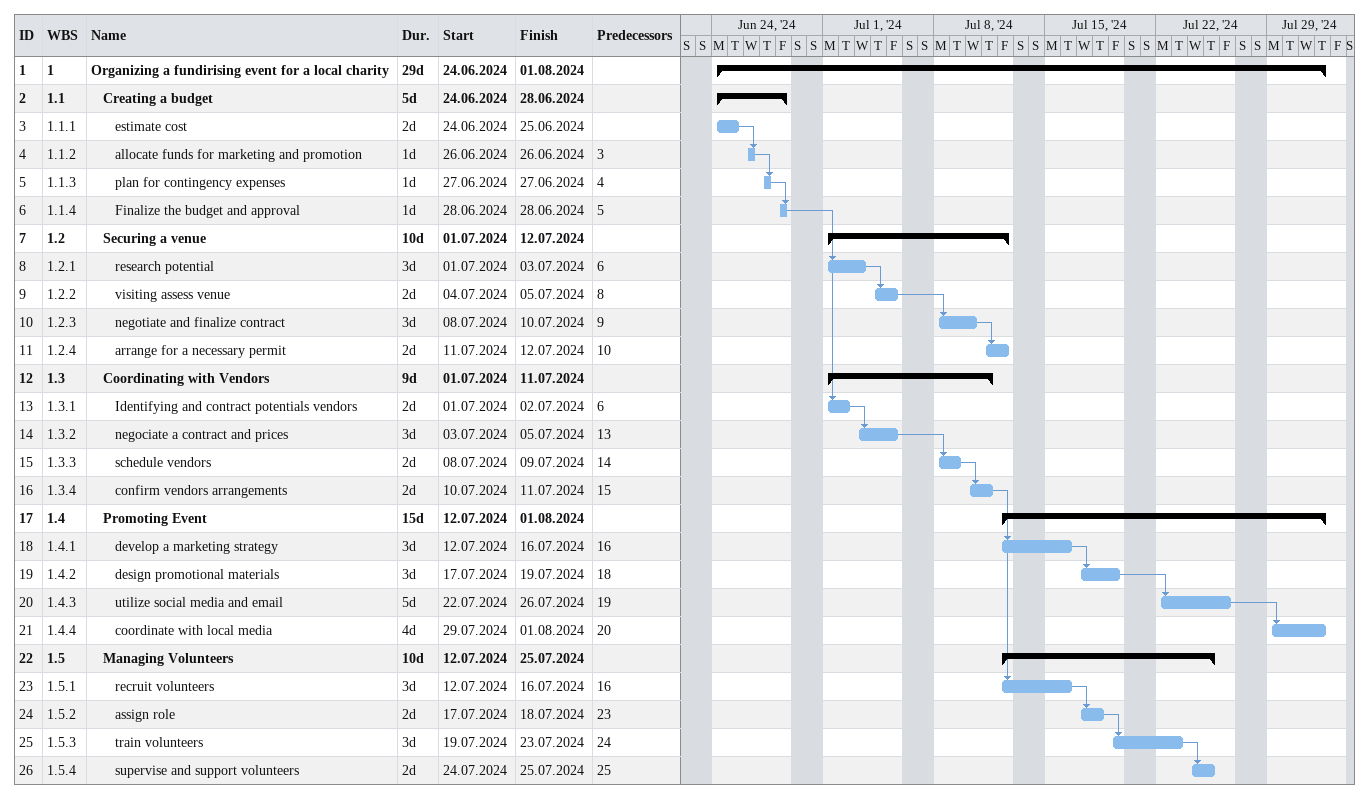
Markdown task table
| ID | WBS | Task | Duration | Start | Finish | Predecessors |
|---|---|---|---|---|---|---|
| 1 | 1 | **Organizing a fundirising event for a local charity** | 29d | 2024-06-24 | 2024-08-01 |  |
| 2 | 1.1 | **Creating a budget** | 5d | 2024-06-24 | 2024-06-28 |  |
| 3 | 1.1.1 | estimate cost | 2d | 2024-06-24 | 2024-06-25 |  |
| 4 | 1.1.2 | allocate funds for marketing and promotion | 1d | 2024-06-26 | 2024-06-26 | 3 |
| 5 | 1.1.3 | plan for contingency expenses | 1d | 2024-06-27 | 2024-06-27 | 4 |
| 6 | 1.1.4 | Finalize the budget and approval | 1d | 2024-06-28 | 2024-06-28 | 5 |
| 7 | 1.2 | **Securing a venue** | 10d | 2024-07-01 | 2024-07-12 |  |
| 8 | 1.2.1 | research potential | 3d | 2024-07-01 | 2024-07-03 | 6 |
| 9 | 1.2.2 | visiting assess venue | 2d | 2024-07-04 | 2024-07-05 | 8 |
| 10 | 1.2.3 | negotiate and finalize contract | 3d | 2024-07-08 | 2024-07-10 | 9 |
| 11 | 1.2.4 | arrange for a necessary permit | 2d | 2024-07-11 | 2024-07-12 | 10 |
| 12 | 1.3 | **Coordinating with Vendors** | 9d | 2024-07-01 | 2024-07-11 |  |
| 13 | 1.3.1 | Identifying and contract potentials vendors | 2d | 2024-07-01 | 2024-07-02 | 6 |
| 14 | 1.3.2 | negociate a contract and prices | 3d | 2024-07-03 | 2024-07-05 | 13 |
| 15 | 1.3.3 | schedule vendors | 2d | 2024-07-08 | 2024-07-09 | 14 |
| 16 | 1.3.4 | confirm vendors arrangements | 2d | 2024-07-10 | 2024-07-11 | 15 |
| 17 | 1.4 | **Promoting Event** | 15d | 2024-07-12 | 2024-08-01 |  |
| 18 | 1.4.1 | develop a marketing strategy | 3d | 2024-07-12 | 2024-07-16 | 16 |
| 19 | 1.4.2 | design promotional materials | 3d | 2024-07-17 | 2024-07-19 | 18 |
| 20 | 1.4.3 | utilize social media and email | 5d | 2024-07-22 | 2024-07-26 | 19 |
| 21 | 1.4.4 | coordinate with local media | 4d | 2024-07-29 | 2024-08-01 | 20 |
| 22 | 1.5 | **Managing Volunteers** | 10d | 2024-07-12 | 2024-07-25 |  |
| 23 | 1.5.1 | recruit volunteers | 3d | 2024-07-12 | 2024-07-16 | 16 |
| 24 | 1.5.2 | assign role | 2d | 2024-07-17 | 2024-07-18 | 23 |
| 25 | 1.5.3 | train volunteers | 3d | 2024-07-19 | 2024-07-23 | 24 |
| 26 | 1.5.4 | supervise and support volunteers | 2d | 2024-07-24 | 2024-07-25 | 25 |
